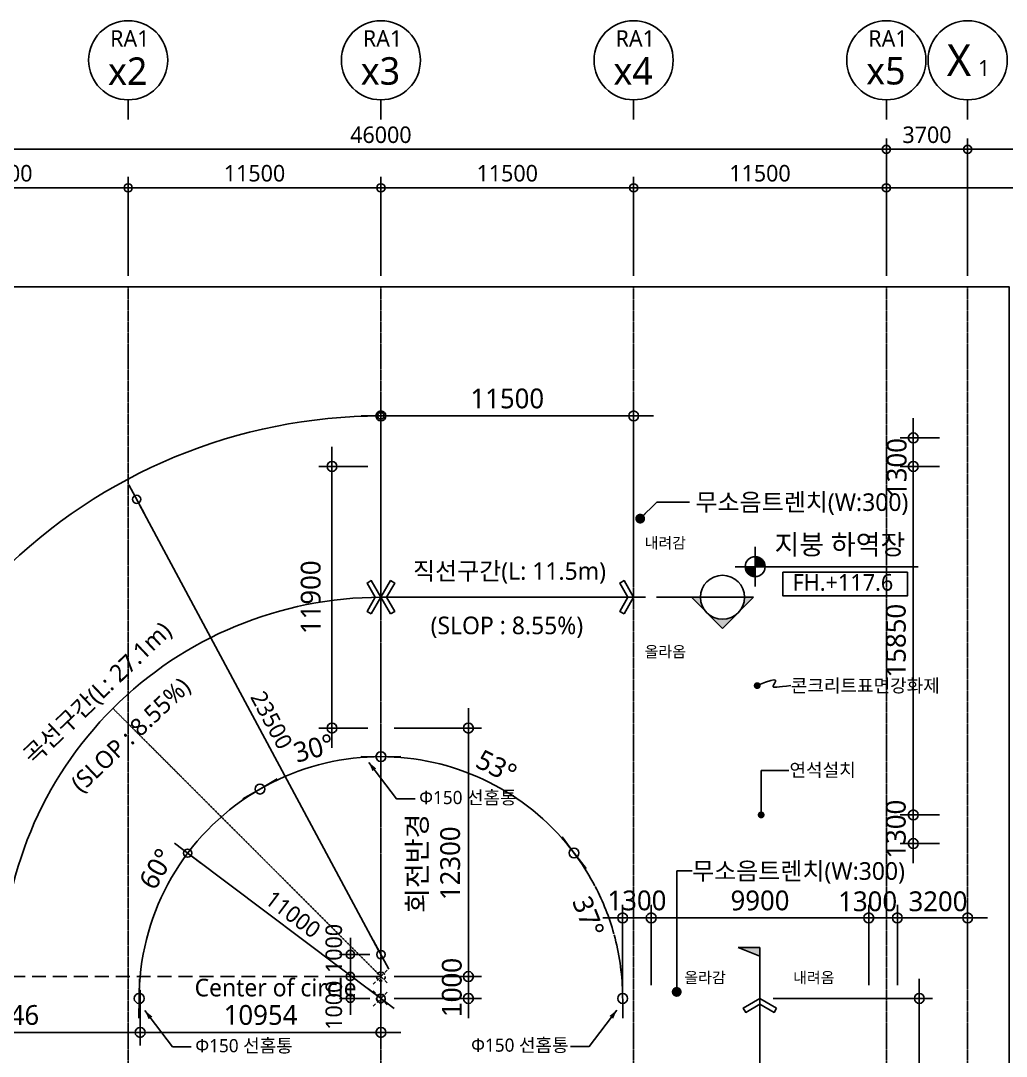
# Model space of a CAD drawing. Header units: millimetres. Extents: x 367092 to 767578, y 396038 to 811791.
# Drawn here: x 482418 to 527267, y 614437 to 661541 of the extents above; entities that cross this region are included whole.
import ezdxf
from ezdxf.enums import TextEntityAlignment as Align

# ---------------------------------------------------------------- set-up
doc = ezdxf.new("R2010")
doc.units = ezdxf.units.MM
doc.header["$LTSCALE"] = 100
doc.header["$MEASUREMENT"] = 0
doc.header["$PDSIZE"] = -10
for name, pattern in [('CENTER', [2, 1.25, -0.25, 0.25, -0.25]), ('DASHED', [0.75, 0.5, -0.25]), ('HID', [2.5, 1.5, -1]), ('HIDDEN', [9.525, 6.35, -3.175])]:
    doc.linetypes.add(name, pattern=pattern)
doc.layers.get('0').update_dxf_attribs({"linetype": 'CONTINUOUS'})
doc.layers.get('Defpoints').update_dxf_attribs({"color": 171, "linetype": 'CONTINUOUS'})
for name, color, linetype in [('CEN(ST)', 1, 'CENTER'), ('DIM', 7, 'CONTINUOUS'), ('LED', 7, 'CONTINUOUS'), ('NDIM', 7, 'CONTINUOUS'), ('SYM', 7, 'CONTINUOUS'), ('SYM(AXIS)', 7, 'CONTINUOUS'), ('SYM(STAIR)', 251, 'CONTINUOUS'), ('SYMBOL', 7, 'CONTINUOUS'), ('TEXT(AXIS)', 2, 'CONTINUOUS'), ('TEXT(MIN)', 7, 'CONTINUOUS'), ('TEXT(실명)', 3, 'CONTINUOUS'), ('TEXT-기입', 6, 'CONTINUOUS')]:
    doc.layers.add(name, color=color, linetype=linetype)
doc.styles.add('CGS', font='cgse', dxfattribs={"bigfont": 'cgs'})
doc.styles.add('궁서체', font='')
doc.styles.add('나눔바른고딕', font='NanumBarunGothic.ttf')
doc.styles.get('궁서체').set_extended_font_data('GungsuhChe')
doc.dimstyles.new('CPDIM1', dxfattribs={"dimtxt": 3, "dimasz": 2.5, "dimexe": 1.25, "dimexo": 5, "dimgap": 1.5, "dimtad": 1, "dimdec": 0, "dimzin": 1, "dimdsep": 46, "dimlunit": 6, "dimtxsty": '궁서체', "dimblk1": 'Z_DOT', "dimblk2": 'Z_DOT', "dimsah": 1, "dimcen": 2.5, "dimadec": 0, "dimazin": 0, "dimtfac": 1, "dimtdec": 0, "dimtix": 1, "dimtmove": 2, "dimatfit": 3, "dimldrblk": 'Z_DOT', "dimfxl": 1, "dimtolj": 1, "dimtzin": 1, "dimarcsym": 0})
doc.dimstyles.new('NDIM 1200', dxfattribs={"dimscale": 500, "dimtxt": 3, "dimasz": 1, "dimexe": 2, "dimexo": 2, "dimgap": 1, "dimtad": 1, "dimdec": 0, "dimdsep": 46, "dimtxsty": 'CGS', "dimblk": 'DOT0', "dimcen": 1, "dimdle": 8, "dimclrd": 2, "dimclre": 2, "dimclrt": 2, "dimadec": 0, "dimazin": 0, "dimtfac": 1, "dimtdec": 0, "dimtix": 1, "dimtmove": 2, "dimatfit": 3, "dimldrblk": 'DOT0', "dimfxl": 1, "dimtolj": 1, "dimtzin": 0, "dimlwd": -1, "dimlwe": -1, "dimarcsym": 0})

# ---------------------------------------------------------------- blocks, each defined once
blk = doc.blocks.new('DOT0')
blk.add_line((-3, 0), (3, 0))
at = {"color": 6}
blk.add_circle((0, 0), 0.75, dxfattribs=at)
blk = doc.blocks.new('*D459')
at = {"layer": 'Defpoints', "color": 0, "ltscale": 0.4, "transparency": 16777216}
for p in [(43327293, 1704615), (43315793, 1700115), (43327293, 1700115)]:
    blk.add_point(p, dxfattribs=at)
at = {"layer": 'NDIM', "ltscale": 0.4, "transparency": 16777216}
for p, q in [((43315793, 1700615), (43315793, 1705115)), ((43327293, 1700615), (43327293, 1705115)), ((43316043, 1704615), (43327043, 1704615))]:
    blk.add_line(p, q, dxfattribs=at)
at = {"layer": 'NDIM', "ltscale": 0.4, "transparency": 16777216, "xscale": 250, "yscale": 250, "zscale": 250, "rotation": 180}
blk.add_blockref('DOT0', (43315793, 1704615), dxfattribs=at)
at = {"layer": 'NDIM', "ltscale": 0.4, "transparency": 16777216, "xscale": 250, "yscale": 250, "zscale": 250}
blk.add_blockref('DOT0', (43327293, 1704615), dxfattribs=at)
at = {"layer": 'NDIM', "ltscale": 0.4, "transparency": 16777216, "insert": (43321543, 1705273), "char_height": 750, "attachment_point": 5, "style": '나눔바른고딕'}
blk.add_mtext('\\A1;11500', dxfattribs=at)
blk = doc.blocks.new('*D460')
at = {"layer": 'Defpoints', "color": 0, "ltscale": 0.4, "transparency": 16777216}
for p in [(43315793, 1704615), (43304293, 1700115), (43315793, 1700115)]:
    blk.add_point(p, dxfattribs=at)
at = {"layer": 'NDIM', "ltscale": 0.4, "transparency": 16777216}
for p, q in [((43304293, 1700615), (43304293, 1705115)), ((43315793, 1700615), (43315793, 1705115)), ((43304543, 1704615), (43315543, 1704615))]:
    blk.add_line(p, q, dxfattribs=at)
at = {"layer": 'NDIM', "ltscale": 0.4, "transparency": 16777216, "xscale": 250, "yscale": 250, "zscale": 250, "rotation": 180}
blk.add_blockref('DOT0', (43304293, 1704615), dxfattribs=at)
at = {"layer": 'NDIM', "ltscale": 0.4, "transparency": 16777216, "xscale": 250, "yscale": 250, "zscale": 250}
blk.add_blockref('DOT0', (43315793, 1704615), dxfattribs=at)
at = {"layer": 'NDIM', "ltscale": 0.4, "transparency": 16777216, "insert": (43310043, 1705273), "char_height": 750, "attachment_point": 5, "style": '나눔바른고딕'}
blk.add_mtext('\\A1;11500', dxfattribs=at)
blk = doc.blocks.new('*D461')
at = {"layer": 'Defpoints', "color": 0, "ltscale": 0.4, "transparency": 16777216}
for p in [(43304293, 1704615), (43292793, 1700115), (43304293, 1700115)]:
    blk.add_point(p, dxfattribs=at)
at = {"layer": 'NDIM', "ltscale": 0.4, "transparency": 16777216}
for p, q in [((43292793, 1700615), (43292793, 1705115)), ((43304293, 1700615), (43304293, 1705115)), ((43293043, 1704615), (43304043, 1704615))]:
    blk.add_line(p, q, dxfattribs=at)
at = {"layer": 'NDIM', "ltscale": 0.4, "transparency": 16777216, "xscale": 250, "yscale": 250, "zscale": 250, "rotation": 180}
blk.add_blockref('DOT0', (43292793, 1704615), dxfattribs=at)
at = {"layer": 'NDIM', "ltscale": 0.4, "transparency": 16777216, "xscale": 250, "yscale": 250, "zscale": 250}
blk.add_blockref('DOT0', (43304293, 1704615), dxfattribs=at)
at = {"layer": 'NDIM', "ltscale": 0.4, "transparency": 16777216, "insert": (43298543, 1705273), "char_height": 750, "attachment_point": 5, "style": '나눔바른고딕'}
blk.add_mtext('\\A1;11500', dxfattribs=at)
blk = doc.blocks.new('*D464')
at = {"layer": 'Defpoints', "color": 0, "ltscale": 0.4, "transparency": 16777216}
for p in [(43327293, 1704615), (43327293, 1700115), (43338793, 1700115)]:
    blk.add_point(p, dxfattribs=at)
at = {"layer": 'NDIM', "ltscale": 0.4, "transparency": 16777216}
for p, q in [((43327293, 1700615), (43327293, 1705115)), ((43338793, 1700615), (43338793, 1705115)), ((43338543, 1704615), (43327543, 1704615))]:
    blk.add_line(p, q, dxfattribs=at)
at = {"layer": 'NDIM', "ltscale": 0.4, "transparency": 16777216, "xscale": 250, "yscale": 250, "zscale": 250, "rotation": 180}
blk.add_blockref('DOT0', (43327293, 1704615), dxfattribs=at)
at = {"layer": 'NDIM', "ltscale": 0.4, "transparency": 16777216, "xscale": 250, "yscale": 250, "zscale": 250}
blk.add_blockref('DOT0', (43338793, 1704615), dxfattribs=at)
at = {"layer": 'NDIM', "ltscale": 0.4, "transparency": 16777216, "insert": (43333043, 1705273), "char_height": 750, "attachment_point": 5, "style": '나눔바른고딕'}
blk.add_mtext('\\A1;11500', dxfattribs=at)
blk = doc.blocks.new('A$C2F20087E')
at = {"layer": 'SYM(AXIS)'}
blk.add_line((600, 0), (600, 300), dxfattribs=at)
blk.add_circle((600, 900), 600, dxfattribs=at)
blk = doc.blocks.new('*D465')
at = {"layer": 'Defpoints', "color": 0, "ltscale": 0.4, "transparency": 16777216}
for p in [(43338793, 1706365), (43338793, 1700115), (43342493, 1700115)]:
    blk.add_point(p, dxfattribs=at)
at = {"layer": 'NDIM', "ltscale": 0.4, "transparency": 16777216}
for p, q in [((43338793, 1700615), (43338793, 1706865)), ((43342493, 1700615), (43342493, 1706865)), ((43342243, 1706365), (43339043, 1706365))]:
    blk.add_line(p, q, dxfattribs=at)
at = {"layer": 'NDIM', "ltscale": 0.4, "transparency": 16777216, "xscale": 250, "yscale": 250, "zscale": 250, "rotation": 180}
blk.add_blockref('DOT0', (43338793, 1706365), dxfattribs=at)
at = {"layer": 'NDIM', "ltscale": 0.4, "transparency": 16777216, "xscale": 250, "yscale": 250, "zscale": 250}
blk.add_blockref('DOT0', (43342493, 1706365), dxfattribs=at)
at = {"layer": 'NDIM', "ltscale": 0.4, "transparency": 16777216, "insert": (43340643, 1707023), "char_height": 750, "attachment_point": 5, "style": '나눔바른고딕'}
blk.add_mtext('\\A1;3700', dxfattribs=at)
blk = doc.blocks.new('*D466')
at = {"layer": 'Defpoints', "color": 0, "ltscale": 0.4, "transparency": 16777216}
for p in [(43292793, 1706365), (43292793, 1700115), (43338793, 1700115)]:
    blk.add_point(p, dxfattribs=at)
at = {"layer": 'NDIM', "ltscale": 0.4, "transparency": 16777216}
for p, q in [((43292793, 1700615), (43292793, 1706865)), ((43338793, 1700615), (43338793, 1706865)), ((43338543, 1706365), (43293043, 1706365))]:
    blk.add_line(p, q, dxfattribs=at)
at = {"layer": 'NDIM', "ltscale": 0.4, "transparency": 16777216, "xscale": 250, "yscale": 250, "zscale": 250, "rotation": 180}
blk.add_blockref('DOT0', (43292793, 1706365), dxfattribs=at)
at = {"layer": 'NDIM', "ltscale": 0.4, "transparency": 16777216, "xscale": 250, "yscale": 250, "zscale": 250}
blk.add_blockref('DOT0', (43338793, 1706365), dxfattribs=at)
at = {"layer": 'NDIM', "ltscale": 0.4, "transparency": 16777216, "insert": (43315793, 1707023), "char_height": 750, "attachment_point": 5, "style": '나눔바른고딕'}
blk.add_mtext('\\A1;46000', dxfattribs=at)
blk = doc.blocks.new('A$C1A302DD2')
at = {"layer": 'SYM'}
h = blk.add_hatch(color=256, dxfattribs=at)
h.paths.add_polyline_path([(707, 1207), (354, 854, -0.414214), (1061, 854)])
h.paths.add_polyline_path([(354, 854), (0, 500), (207, 500, -0.198912)])
h.paths.add_polyline_path([(1061, 854, -0.198912), (1207, 500), (1414, 500)])
for p, q in [((0, 500), (707, 1207)), ((1414, 500), (707, 1207)), ((0, 500), (207, 500)), ((207, 500), (1207, 500)), ((1207, 500), (2207, 500)), ((2457, 500), (2707, 500))]:
    blk.add_line(p, q, dxfattribs=at)
blk.add_circle((707, 500), 500, dxfattribs=at)
blk = doc.blocks.new('A$C1AFB1B41')
at = {"layer": 'SYM'}
blk.add_hatch(color=256, dxfattribs=at).paths.add_polyline_path([(2000, 500), (1800, 0), (2000, 0)])
for p, q in [((2000, 500), (1800, 0)), ((2000, 0), (2000, 500)), ((0, 0), (250, 0)), ((500, 0), (2000, 0))]:
    blk.add_line(p, q, dxfattribs=at)
blk = doc.blocks.new('A$C3FE61B3A')
at = {"layer": 'SYM(STAIR)', "color": 2, "linetype": 'HID'}
for points in [[(0, 707), (707, 0)], [(0, 0), (707, 707)]]:
    blk.add_lwpolyline(points, dxfattribs=at)
blk.add_circle((354, 354), 200, dxfattribs=at)
blk = doc.blocks.new('*D130')
at = {"layer": 'Defpoints', "color": 0, "ltscale": 0.4, "transparency": 16777216}
for p in [(487854, 618066), (498809, 618066), (487854, 615523)]:
    blk.add_point(p, dxfattribs=at)
at = {"layer": 'NDIM', "ltscale": 0.4, "transparency": 16777216}
for p, q in [((487854, 617466), (487854, 614923)), ((498809, 617466), (498809, 614923)), ((498509, 615523), (488154, 615523))]:
    blk.add_line(p, q, dxfattribs=at)
at = {"layer": 'NDIM', "ltscale": 0.4, "transparency": 16777216, "xscale": 300, "yscale": 300, "zscale": 300, "rotation": 180}
blk.add_blockref('DOT0', (487854, 615523), dxfattribs=at)
at = {"layer": 'NDIM', "ltscale": 0.4, "transparency": 16777216, "xscale": 300, "yscale": 300, "zscale": 300}
blk.add_blockref('DOT0', (498809, 615523), dxfattribs=at)
at = {"layer": 'NDIM', "ltscale": 0.4, "transparency": 16777216, "insert": (493331, 616312), "char_height": 900, "attachment_point": 5, "style": '나눔바른고딕'}
blk.add_mtext('\\A1;10954', dxfattribs=at)
blk = doc.blocks.new('*D131')
at = {"layer": 'Defpoints', "color": 0, "ltscale": 0.4, "transparency": 16777216}
for p in [(475309, 618066), (487854, 618066), (475309, 615523)]:
    blk.add_point(p, dxfattribs=at)
at = {"layer": 'NDIM', "ltscale": 0.4, "transparency": 16777216}
for p, q in [((475309, 617466), (475309, 614923)), ((487854, 617466), (487854, 614923)), ((487554, 615523), (475609, 615523))]:
    blk.add_line(p, q, dxfattribs=at)
at = {"layer": 'NDIM', "ltscale": 0.4, "transparency": 16777216, "xscale": 300, "yscale": 300, "zscale": 300, "rotation": 180}
blk.add_blockref('DOT0', (475309, 615523), dxfattribs=at)
at = {"layer": 'NDIM', "ltscale": 0.4, "transparency": 16777216, "xscale": 300, "yscale": 300, "zscale": 300}
blk.add_blockref('DOT0', (487854, 615523), dxfattribs=at)
at = {"layer": 'NDIM', "ltscale": 0.4, "transparency": 16777216, "insert": (481581, 616310), "char_height": 900, "attachment_point": 5, "style": '나눔바른고딕'}
blk.add_mtext('\\A1;12546', dxfattribs=at)
blk = doc.blocks.new('*D132')
at = {"layer": 'Defpoints', "color": 0, "ltscale": 0.4, "transparency": 16777216}
for p in [(498809, 629366), (502791, 629366), (498809, 617066)]:
    blk.add_point(p, dxfattribs=at)
at = {"layer": 'NDIM', "ltscale": 0.4, "transparency": 16777216}
for p, q in [((499409, 629366), (503391, 629366)), ((502791, 617366), (502791, 629066)), ((499409, 617066), (503391, 617066))]:
    blk.add_line(p, q, dxfattribs=at)
at = {"layer": 'NDIM', "ltscale": 0.4, "transparency": 16777216, "xscale": 300, "yscale": 300, "zscale": 300}
for p, rotation in [((502791, 629366), 90), ((502791, 617066), 270)]:
    blk.add_blockref('DOT0', p, dxfattribs=dict(at, rotation=rotation))
at = {"layer": 'NDIM', "ltscale": 0.4, "transparency": 16777216, "insert": (501214, 623216), "char_height": 900, "attachment_point": 5, "rotation": 90, "style": '나눔바른고딕'}
blk.add_mtext('\\A1;회전반경\\P12300', dxfattribs=at)
blk = doc.blocks.new('*D133')
at = {"layer": 'Defpoints', "color": 0, "ltscale": 0.4, "transparency": 16777216}
for p in [(496581, 641266), (498809, 641266), (498809, 629366)]:
    blk.add_point(p, dxfattribs=at)
at = {"layer": 'NDIM', "ltscale": 0.4, "transparency": 16777216}
for p, q in [((498209, 641266), (495981, 641266)), ((496581, 629666), (496581, 640966)), ((498209, 629366), (495981, 629366))]:
    blk.add_line(p, q, dxfattribs=at)
at = {"layer": 'NDIM', "ltscale": 0.4, "transparency": 16777216, "xscale": 300, "yscale": 300, "zscale": 300}
for p, rotation in [((496581, 641266), 90), ((496581, 629366), 270)]:
    blk.add_blockref('DOT0', p, dxfattribs=dict(at, rotation=rotation))
at = {"layer": 'NDIM', "ltscale": 0.4, "transparency": 16777216, "insert": (495618, 635316), "char_height": 900, "attachment_point": 5, "rotation": 90, "style": '나눔바른고딕'}
blk.add_mtext('\\A1;11900', dxfattribs=at)
blk = doc.blocks.new('*D135')
at = {"layer": 'Defpoints', "color": 0, "ltscale": 0.4, "transparency": 16777216}
for p in [(516059, 617066), (523309, 617066), (516059, 599066)]:
    blk.add_point(p, dxfattribs=at)
at = {"layer": 'NDIM', "ltscale": 0.4, "transparency": 16777216}
for p, q in [((516659, 617066), (523909, 617066)), ((523309, 599366), (523309, 616766)), ((516659, 599066), (523909, 599066))]:
    blk.add_line(p, q, dxfattribs=at)
at = {"layer": 'NDIM', "ltscale": 0.4, "transparency": 16777216, "xscale": 300, "yscale": 300, "zscale": 300}
for p, rotation in [((523309, 617066), 90), ((523309, 599066), 270)]:
    blk.add_blockref('DOT0', p, dxfattribs=dict(at, rotation=rotation))
at = {"layer": 'NDIM', "ltscale": 0.4, "transparency": 16777216, "insert": (522520, 608066), "char_height": 900, "attachment_point": 5, "rotation": 90, "style": '나눔바른고딕'}
blk.add_mtext('\\A1;18000', dxfattribs=at)
blk = doc.blocks.new('*D136')
at = {"layer": 'Defpoints', "color": 0, "ltscale": 0.4, "transparency": 16777216}
for p in [(521009, 620732), (511109, 617066), (521009, 617066)]:
    blk.add_point(p, dxfattribs=at)
at = {"layer": 'NDIM', "ltscale": 0.4, "transparency": 16777216}
for p, q in [((511109, 617666), (511109, 621332)), ((521009, 617666), (521009, 621332)), ((511409, 620732), (520709, 620732))]:
    blk.add_line(p, q, dxfattribs=at)
at = {"layer": 'NDIM', "ltscale": 0.4, "transparency": 16777216, "xscale": 300, "yscale": 300, "zscale": 300, "rotation": 180}
blk.add_blockref('DOT0', (511109, 620732), dxfattribs=at)
at = {"layer": 'NDIM', "ltscale": 0.4, "transparency": 16777216, "xscale": 300, "yscale": 300, "zscale": 300}
blk.add_blockref('DOT0', (521009, 620732), dxfattribs=at)
at = {"layer": 'NDIM', "ltscale": 0.4, "transparency": 16777216, "insert": (516059, 621521), "char_height": 900, "attachment_point": 5, "style": '나눔바른고딕'}
blk.add_mtext('\\A1;9900', dxfattribs=at)
blk = doc.blocks.new('*D137')
at = {"layer": 'Defpoints', "color": 0, "ltscale": 0.4, "transparency": 16777216}
for p in [(509809, 620732), (509809, 617066), (511109, 617066)]:
    blk.add_point(p, dxfattribs=at)
at = {"layer": 'NDIM', "ltscale": 0.4, "transparency": 16777216}
for p, q in [((509809, 617666), (509809, 621332)), ((511109, 617666), (511109, 621332)), ((509509, 620732), (509209, 620732)), ((511109, 620732), (509809, 620732)), ((511409, 620732), (511709, 620732))]:
    blk.add_line(p, q, dxfattribs=at)
at = {"layer": 'NDIM', "ltscale": 0.4, "transparency": 16777216, "xscale": 300, "yscale": 300, "zscale": 300}
blk.add_blockref('DOT0', (509809, 620732), dxfattribs=at)
at = {"layer": 'NDIM', "ltscale": 0.4, "transparency": 16777216, "xscale": 300, "yscale": 300, "zscale": 300, "rotation": 180}
blk.add_blockref('DOT0', (511109, 620732), dxfattribs=at)
at = {"layer": 'NDIM', "ltscale": 0.4, "transparency": 16777216, "insert": (510459, 621521), "char_height": 900, "attachment_point": 5, "style": '나눔바른고딕'}
blk.add_mtext('\\A1;1300', dxfattribs=at)
blk = doc.blocks.new('Z_DOT')
at = {"layer": 'DIM', "color": 0}
for p, q in [((-1, 0), (1, 0)), ((0, -1), (0, 1))]:
    blk.add_line(p, q, dxfattribs=at)
for radius in [0.5, 0.25]:
    blk.add_circle((0, 0), radius, dxfattribs=at)
blk = doc.blocks.new('level')
at = {"layer": 'SYMBOL'}
for p, q in [((0, 4320), (0, -4320)), ((-4320, 0), (4320, 0))]:
    blk.add_line(p, q, dxfattribs=at)
blk.add_circle((0, 0), 2160, dxfattribs=at)
for points in [[(-2160, 0), (0, 2160), (-2127, 381), (-376, 2126)], [(-2127, 381), (-376, 2126), (-2030, 748), (-738, 2029)], [(-2030, 748), (-738, 2029), (-1859, 1104), (-1089, 1863)], [(-1859, 1104), (-1089, 1863), (-1659, 1388), (-1386, 1658)], [(0, -2160), (2160, 0), (381, -2127), (2126, -376)], [(381, -2127), (2126, -376), (748, -2030), (2029, -738)], [(748, -2030), (2029, -738), (1104, -1859), (1863, -1089)], [(1104, -1859), (1863, -1089), (1388, -1659), (1658, -1386)]]:
    blk.add_solid(points, dxfattribs=at)
at = {"layer": 'SYMBOL', "linetype": 'Continuous'}
for points in [[(0, 2160), (-2160, 0), (0, 0)], [(2160, 0), (0, 0), (0, -2160)]]:
    blk.add_solid(points, dxfattribs=at)
blk = doc.blocks.new('*D99')
at = {"layer": 'Defpoints', "color": 0, "ltscale": 0.4, "transparency": 16777216}
for p in [(522309, 620732), (521009, 617066), (522309, 617066)]:
    blk.add_point(p, dxfattribs=at)
at = {"layer": 'NDIM', "ltscale": 0.4, "transparency": 16777216}
for p, q in [((521009, 617666), (521009, 621332)), ((522309, 617666), (522309, 621332)), ((521309, 620732), (522009, 620732))]:
    blk.add_line(p, q, dxfattribs=at)
at = {"layer": 'NDIM', "ltscale": 0.4, "transparency": 16777216, "xscale": 300, "yscale": 300, "zscale": 300, "rotation": 180}
blk.add_blockref('DOT0', (521009, 620732), dxfattribs=at)
at = {"layer": 'NDIM', "ltscale": 0.4, "transparency": 16777216, "xscale": 300, "yscale": 300, "zscale": 300}
blk.add_blockref('DOT0', (522309, 620732), dxfattribs=at)
at = {"layer": 'NDIM', "ltscale": 0.4, "transparency": 16777216, "insert": (520959, 621482), "char_height": 900, "attachment_point": 5, "style": '나눔바른고딕'}
blk.add_mtext('\\A1;1300', dxfattribs=at)
blk = doc.blocks.new('*D100')
at = {"layer": 'Defpoints', "color": 0, "ltscale": 0.4, "transparency": 16777216}
for p in [(525509, 620732), (522309, 617066), (525509, 617066)]:
    blk.add_point(p, dxfattribs=at)
at = {"layer": 'NDIM', "ltscale": 0.4, "transparency": 16777216}
for p, q in [((522309, 617666), (522309, 621332)), ((525509, 617666), (525509, 621332)), ((522009, 620732), (521709, 620732)), ((522309, 620732), (525509, 620732)), ((525809, 620732), (526109, 620732))]:
    blk.add_line(p, q, dxfattribs=at)
at = {"layer": 'NDIM', "ltscale": 0.4, "transparency": 16777216, "xscale": 300, "yscale": 300, "zscale": 300}
blk.add_blockref('DOT0', (522309, 620732), dxfattribs=at)
at = {"layer": 'NDIM', "ltscale": 0.4, "transparency": 16777216, "xscale": 300, "yscale": 300, "zscale": 300, "rotation": 180}
blk.add_blockref('DOT0', (525509, 620732), dxfattribs=at)
at = {"layer": 'NDIM', "ltscale": 0.4, "transparency": 16777216, "insert": (524159, 621482), "char_height": 900, "attachment_point": 5, "style": '나눔바른고딕'}
blk.add_mtext('\\A1;3200', dxfattribs=at)
blk = doc.blocks.new('*D61')
at = {"layer": 'Defpoints', "color": 0, "ltscale": 0.4, "transparency": 16777216}
for p in [(496898, 627899), (498809, 628066), (493309, 626592), (498809, 617066), (498809, 617066)]:
    blk.add_point(p, dxfattribs=at)
at = {"layer": 'NDIM', "ltscale": 0.4, "transparency": 16777216}
blk.add_line((498809, 628666), (498809, 628666), dxfattribs=at)
blk.add_arc((498809, 617066), 11000, 91.5625, 118.4373, dxfattribs=at)
at = {"layer": 'NDIM', "ltscale": 0.4, "transparency": 16777216, "xscale": 300, "yscale": 300, "zscale": 300}
for p, rotation in [((498809, 628066), 0.7812183108543583), ((493309, 626592), 209.2186700009252)]:
    blk.add_blockref('DOT0', p, dxfattribs=dict(at, rotation=rotation))
at = {"layer": 'NDIM', "ltscale": 0.4, "transparency": 16777216, "insert": (495757, 628453), "char_height": 900, "attachment_point": 5, "rotation": 14.9999, "style": '나눔바른고딕'}
blk.add_mtext('\\A1;30°', dxfattribs=at)
blk = doc.blocks.new('*D62')
at = {"layer": 'Defpoints', "color": 0, "ltscale": 0.4, "transparency": 16777216}
for p in [(485774, 639642), (490382, 624136), (460309, 617066), (498809, 617066), (527259, 617066)]:
    blk.add_point(p, dxfattribs=at)
at = {"layer": 'NDIM', "ltscale": 0.4, "transparency": 16777216}
blk.add_arc((498809, 617066), 11000, 121.5627, 178.4373, dxfattribs=at)
at = {"layer": 'NDIM', "ltscale": 0.4, "transparency": 16777216, "xscale": 300, "yscale": 300, "zscale": 300}
for p, rotation in [((493309, 626592), 30.7813303391599), ((487809, 617066), 269.2186696593077)]:
    blk.add_blockref('DOT0', p, dxfattribs=dict(at, rotation=rotation))
at = {"layer": 'NDIM', "ltscale": 0.4, "transparency": 16777216, "insert": (488599, 622960), "char_height": 900, "attachment_point": 5, "rotation": 60, "style": '나눔바른고딕'}
blk.add_mtext('\\A1;60°', dxfattribs=at)
blk = doc.blocks.new('*D63')
at = {"layer": 'Defpoints', "color": 0, "ltscale": 0.4, "transparency": 16777216}
for p in [(514070, 628566), (509555, 619415), (460309, 617066), (498809, 617066), (527259, 617066)]:
    blk.add_point(p, dxfattribs=at)
at = {"layer": 'NDIM', "ltscale": 0.4, "transparency": 16777216}
for start, end in [(27.789, 35.4373), (15.5406, 27.5508), (1.5627, 15.3024)]:
    blk.add_arc((498809, 617066), 11000, start, end, dxfattribs=at)
at = {"layer": 'NDIM', "ltscale": 0.4, "transparency": 16777216, "xscale": 300, "yscale": 300, "zscale": 300}
for p, rotation in [((507594, 623686), 126.2186696981395), ((509809, 617066), 270.7813303003267)]:
    blk.add_blockref('DOT0', p, dxfattribs=dict(at, rotation=rotation))
at = {"layer": 'NDIM', "ltscale": 0.4, "transparency": 16777216, "insert": (508251, 620794), "char_height": 900, "attachment_point": 5, "rotation": 291.5457, "style": '나눔바른고딕'}
blk.add_mtext('\\A1;37°', dxfattribs=at)
blk = doc.blocks.new('*D64')
at = {"layer": 'Defpoints', "color": 0, "ltscale": 0.4, "transparency": 16777216}
for p in [(498809, 649441), (514070, 628566), (505170, 626040), (498809, 617066), (498809, 571497)]:
    blk.add_point(p, dxfattribs=at)
at = {"layer": 'NDIM', "ltscale": 0.4, "transparency": 16777216}
blk.add_arc((498809, 617066), 11000, 38.5627, 88.4373, dxfattribs=at)
at = {"layer": 'NDIM', "ltscale": 0.4, "transparency": 16777216, "xscale": 300, "yscale": 300, "zscale": 300}
for p, rotation in [((498809, 628066), 179.2186696996271), ((507594, 623686), 307.7813302988389)]:
    blk.add_blockref('DOT0', p, dxfattribs=dict(at, rotation=rotation))
at = {"layer": 'NDIM', "ltscale": 0.4, "transparency": 16777216, "insert": (504068, 627615), "char_height": 900, "attachment_point": 5, "rotation": 333.5, "style": '나눔바른고딕'}
blk.add_mtext('\\A1;53°', dxfattribs=at)
blk = doc.blocks.new('*D67')
at = {"layer": 'Defpoints', "color": 0, "ltscale": 0.4, "transparency": 16777216}
for p in [(498809, 618066), (502791, 618066), (498809, 617066)]:
    blk.add_point(p, dxfattribs=at)
at = {"layer": 'NDIM', "ltscale": 0.4, "transparency": 16777216}
for p, q in [((502791, 618366), (502791, 618666)), ((499409, 618066), (503391, 618066)), ((502791, 617066), (502791, 618066)), ((499409, 617066), (503391, 617066)), ((502791, 616766), (502791, 616466))]:
    blk.add_line(p, q, dxfattribs=at)
at = {"layer": 'NDIM', "ltscale": 0.4, "transparency": 16777216, "xscale": 300, "yscale": 300, "zscale": 300}
for p, rotation in [((502791, 618066), 270), ((502791, 617066), 90)]:
    blk.add_blockref('DOT0', p, dxfattribs=dict(at, rotation=rotation))
at = {"layer": 'NDIM', "ltscale": 0.4, "transparency": 16777216, "insert": (502041, 617566), "char_height": 900, "attachment_point": 5, "rotation": 90, "style": 'CGS'}
blk.add_mtext('\\A1;1000', dxfattribs=at)
blk = doc.blocks.new('*D73')
at = {"layer": 'Defpoints', "color": 0, "ltscale": 0.4, "transparency": 16777216}
for p in [(510309, 643566), (498809, 635315), (510309, 635316)]:
    blk.add_point(p, dxfattribs=at)
at = {"layer": 'NDIM', "ltscale": 0.4, "transparency": 16777216}
for p, q in [((498809, 635915), (498809, 644166)), ((510309, 635916), (510309, 644166)), ((499109, 643566), (510009, 643566))]:
    blk.add_line(p, q, dxfattribs=at)
at = {"layer": 'NDIM', "ltscale": 0.4, "transparency": 16777216, "xscale": 300, "yscale": 300, "zscale": 300, "rotation": 180}
blk.add_blockref('DOT0', (498809, 643566), dxfattribs=at)
at = {"layer": 'NDIM', "ltscale": 0.4, "transparency": 16777216, "xscale": 300, "yscale": 300, "zscale": 300}
blk.add_blockref('DOT0', (510309, 643566), dxfattribs=at)
at = {"layer": 'NDIM', "ltscale": 0.4, "transparency": 16777216, "insert": (504559, 644354), "char_height": 900, "attachment_point": 5, "style": '나눔바른고딕'}
blk.add_mtext('\\A1;11500', dxfattribs=at)
blk = doc.blocks.new('*D424')
at = {"layer": 'Defpoints', "color": 0, "ltscale": 0.4, "transparency": 16777216}
for p in [(523034, 641266), (524834, 641266), (524834, 625416)]:
    blk.add_point(p, dxfattribs=at)
at = {"layer": 'NDIM', "ltscale": 0.4, "transparency": 16777216}
for p, q in [((524234, 641266), (522434, 641266)), ((523034, 625716), (523034, 640966)), ((524234, 625416), (522434, 625416))]:
    blk.add_line(p, q, dxfattribs=at)
at = {"layer": 'NDIM', "ltscale": 0.4, "transparency": 16777216, "xscale": 300, "yscale": 300, "zscale": 300}
for p, rotation in [((523034, 641266), 90), ((523034, 625416), 270)]:
    blk.add_blockref('DOT0', p, dxfattribs=dict(at, rotation=rotation))
at = {"layer": 'NDIM', "ltscale": 0.4, "transparency": 16777216, "insert": (522245, 633341), "char_height": 900, "attachment_point": 5, "rotation": 90, "style": '나눔바른고딕'}
blk.add_mtext('\\A1;15850', dxfattribs=at)
blk = doc.blocks.new('*D425')
at = {"layer": 'Defpoints', "color": 0, "ltscale": 0.4, "transparency": 16777216}
for p in [(524834, 625416), (523034, 624116), (524834, 624116)]:
    blk.add_point(p, dxfattribs=at)
at = {"layer": 'NDIM', "ltscale": 0.4, "transparency": 16777216}
for p, q in [((523034, 625716), (523034, 626016)), ((524234, 625416), (522434, 625416)), ((523034, 625416), (523034, 624116)), ((524234, 624116), (522434, 624116)), ((523034, 623816), (523034, 623516))]:
    blk.add_line(p, q, dxfattribs=at)
at = {"layer": 'NDIM', "ltscale": 0.4, "transparency": 16777216, "xscale": 300, "yscale": 300, "zscale": 300}
for p, rotation in [((523034, 625416), 270), ((523034, 624116), 90)]:
    blk.add_blockref('DOT0', p, dxfattribs=dict(at, rotation=rotation))
at = {"layer": 'NDIM', "ltscale": 0.4, "transparency": 16777216, "insert": (522244, 624766), "char_height": 900, "attachment_point": 5, "rotation": 90, "style": '나눔바른고딕'}
blk.add_mtext('\\A1;1300', dxfattribs=at)
blk = doc.blocks.new('*D426')
at = {"layer": 'Defpoints', "color": 0, "ltscale": 0.4, "transparency": 16777216}
for p in [(523034, 642566), (524834, 642566), (524834, 641266)]:
    blk.add_point(p, dxfattribs=at)
at = {"layer": 'NDIM', "ltscale": 0.4, "transparency": 16777216}
for p, q in [((524234, 642566), (522434, 642566)), ((523034, 641566), (523034, 642266)), ((524234, 641266), (522434, 641266))]:
    blk.add_line(p, q, dxfattribs=at)
at = {"layer": 'NDIM', "ltscale": 0.4, "transparency": 16777216, "xscale": 300, "yscale": 300, "zscale": 300}
for p, rotation in [((523034, 642566), 90), ((523034, 641266), 270)]:
    blk.add_blockref('DOT0', p, dxfattribs=dict(at, rotation=rotation))
at = {"layer": 'NDIM', "ltscale": 0.4, "transparency": 16777216, "insert": (522284, 641216), "char_height": 900, "attachment_point": 5, "rotation": 90, "style": '나눔바른고딕'}
blk.add_mtext('\\A1;1300', dxfattribs=at)
blk = doc.blocks.new('*D444')
at = {"layer": 'Defpoints', "color": 0, "ltscale": 0.4, "transparency": 16777216}
for p in [(487694, 639771), (487694, 639771), (498809, 619065)]:
    blk.add_point(p, dxfattribs=at)
at = {"layer": 'NDIM', "ltscale": 0.4, "transparency": 16777216}
blk.add_line((498691, 619285), (487812, 639550), dxfattribs=at)
at = {"layer": 'NDIM', "ltscale": 0.4, "transparency": 16777216, "xscale": 250, "yscale": 250, "zscale": 250}
for p, rotation in [((487694, 639771), 118.2273530341077), ((498809, 619065), 298.2273530341076)]:
    blk.add_blockref('DOT0', p, dxfattribs=dict(at, rotation=rotation))
at = {"layer": 'NDIM', "ltscale": 0.4, "transparency": 16777216, "insert": (493831, 629729), "char_height": 750, "attachment_point": 5, "rotation": 298.2274, "style": '나눔바른고딕'}
blk.add_mtext('\\A1;23500', dxfattribs=at)
blk = doc.blocks.new('*D445')
at = {"layer": 'Defpoints', "color": 0, "ltscale": 0.4, "transparency": 16777216}
for p in [(490017, 623677), (490017, 623677), (498808, 617065)]:
    blk.add_point(p, dxfattribs=at)
at = {"layer": 'NDIM', "ltscale": 0.4, "transparency": 16777216}
blk.add_line((498609, 617215), (490217, 623527), dxfattribs=at)
at = {"layer": 'NDIM', "ltscale": 0.4, "transparency": 16777216, "xscale": 250, "yscale": 250, "zscale": 250}
for p, rotation in [((490017, 623677), 143.052782962572), ((498808, 617065), 323.052782962572)]:
    blk.add_blockref('DOT0', p, dxfattribs=dict(at, rotation=rotation))
at = {"layer": 'NDIM', "ltscale": 0.4, "transparency": 16777216, "insert": (494808, 620896), "char_height": 750, "attachment_point": 5, "rotation": 323.0528, "style": '나눔바른고딕'}
blk.add_mtext('\\A1;11000', dxfattribs=at)
blk = doc.blocks.new('*D446')
at = {"layer": 'Defpoints', "color": 0, "ltscale": 0.4, "transparency": 16777216}
for p in [(497419, 618070), (498804, 618070), (498804, 617070)]:
    blk.add_point(p, dxfattribs=at)
at = {"layer": 'NDIM', "ltscale": 0.4, "transparency": 16777216}
for p, q in [((497419, 618320), (497419, 618570)), ((498304, 618070), (496919, 618070)), ((497419, 617070), (497419, 618070)), ((498304, 617070), (496919, 617070)), ((497419, 616820), (497419, 616570))]:
    blk.add_line(p, q, dxfattribs=at)
at = {"layer": 'NDIM', "ltscale": 0.4, "transparency": 16777216, "xscale": 250, "yscale": 250, "zscale": 250}
for p, rotation in [((497419, 618070), 270), ((497419, 617070), 90)]:
    blk.add_blockref('DOT0', p, dxfattribs=dict(at, rotation=rotation))
at = {"layer": 'NDIM', "ltscale": 0.4, "transparency": 16777216, "insert": (496669, 616760), "char_height": 750, "attachment_point": 5, "rotation": 90, "style": '나눔바른고딕'}
blk.add_mtext('\\A1;1000', dxfattribs=at)
blk = doc.blocks.new('*D443')
at = {"layer": 'Defpoints', "color": 0, "ltscale": 0.4, "transparency": 16777216}
for p in [(497419, 619070), (498804, 619070), (498804, 618070)]:
    blk.add_point(p, dxfattribs=at)
at = {"layer": 'NDIM', "ltscale": 0.4, "transparency": 16777216}
for p, q in [((497419, 619320), (497419, 619570)), ((498304, 619070), (496919, 619070)), ((497419, 618070), (497419, 619070)), ((498304, 618070), (496919, 618070)), ((497419, 617820), (497419, 617570))]:
    blk.add_line(p, q, dxfattribs=at)
at = {"layer": 'NDIM', "ltscale": 0.4, "transparency": 16777216, "xscale": 250, "yscale": 250, "zscale": 250}
for p, rotation in [((497419, 619070), 270), ((497419, 618070), 90)]:
    blk.add_blockref('DOT0', p, dxfattribs=dict(at, rotation=rotation))
at = {"layer": 'NDIM', "ltscale": 0.4, "transparency": 16777216, "insert": (496669, 619342), "char_height": 750, "attachment_point": 5, "rotation": 90, "style": '나눔바른고딕'}
blk.add_mtext('\\A1;1000', dxfattribs=at)
blk = doc.blocks.new('NJKFNKDFGKFDHGFH')
at = {"layer": 'CEN(ST)', "ltscale": 0.5}
for points in [[(43304293.4, 1700115.3), (43304293.4, 1622171.2)], [(43315793.4, 1700115.3), (43315793.4, 1622171.2)], [(43327293.4, 1700115.3), (43327293.4, 1622171.2)], [(43338793.4, 1700115.3), (43338793.4, 1622171.2)], [(43342493.4, 1700115.3), (43342493.4, 1622171.2)]]:
    blk.add_lwpolyline(points, dxfattribs=at)
at = {"layer": 'Defpoints', "ltscale": 10000}
for points in [[(43280781.7, 1706365.3), (43350629.3, 1706365.3), (43350629.3, 1615921.2), (43280781.7, 1615921.2)], [(43282531.7, 1704615.3), (43348879.3, 1704615.3), (43348879.3, 1617671.2), (43282531.7, 1617671.2)], [(43287031.7, 1700115.3), (43344379.3, 1700115.3), (43344379.3, 1622171.2), (43287031.7, 1622171.2)]]:
    blk.add_lwpolyline(points, close=True, dxfattribs=at)
at = {"xscale": 3, "yscale": 3, "zscale": 3}
for p in [(43302493.3, 1707715.3), (43313993.3, 1707715.3), (43325493.3, 1707715.3), (43336993.3, 1707715.3), (43340693.3, 1707715.3)]:
    blk.add_blockref('A$C2F20087E', p, dxfattribs=at)
at = {"layer": 'TEXT(AXIS)', "style": '나눔바른고딕'}
for p in [(43304367.5, 1711408.5), (43315867.5, 1711408.5), (43327367.5, 1711408.5), (43338867.5, 1711408.5)]:
    blk.add_text('RA1', height=750, dxfattribs=at).set_placement(p, align=Align.MIDDLE_CENTER)
for s, height, p in [('X', 1440, (43342098.4, 1710427.3)), ('x2', 1250, (43304272.5, 1709931)), ('x3', 1250, (43315772.5, 1709931)), ('x4', 1250, (43327272.5, 1709931)), ('x5', 1250, (43338772.5, 1709931)), ('1', 720, (43343236.1, 1710067.3))]:
    blk.add_text(s, height=height, dxfattribs=at).set_placement(p, align=Align.MIDDLE)
at = {"layer": 'NDIM', "ltscale": 0.4}
for base, p1, p2, picture, middle in [((43292793.4, 1706365.3), (43338793.4, 1700115.3), (43292793.4, 1700115.3), '*D466', (43315793.4, 1707023.1)), ((43338793.4, 1706365.3), (43342493.4, 1700115.3), (43338793.4, 1700115.3), '*D465', (43340643.4, 1707023.1)), ((43327293.4, 1704615.3), (43338793.4, 1700115.3), (43327293.4, 1700115.3), '*D464', (43333043.4, 1705272.6))]:
    dim = blk.add_linear_dim(base=base, p1=p1, p2=p2, angle=180, dimstyle='NDIM 1200', override={"dimscale": 250, "dimtxsty": '나눔바른고딕', "dimclrd": 256, "dimclre": 256, "dimclrt": 256}, dxfattribs=at)
    dim.commit()
    dim.dimension.update_dxf_attribs({"geometry": picture, "text_midpoint": middle})
for base, p1, p2, picture, middle in [((43304293.4, 1704615.3), (43292793.4, 1700115.3), (43304293.4, 1700115.3), '*D461', (43298543.4, 1705272.6)), ((43315793.4, 1704615.3), (43304293.4, 1700115.3), (43315793.4, 1700115.3), '*D460', (43310043.4, 1705272.6)), ((43327293.4, 1704615.3), (43315793.4, 1700115.3), (43327293.4, 1700115.3), '*D459', (43321543.4, 1705272.6))]:
    dim = blk.add_linear_dim(base=base, p1=p1, p2=p2, dimstyle='NDIM 1200', override={"dimscale": 250, "dimtxsty": '나눔바른고딕', "dimclrd": 256, "dimclre": 256, "dimclrt": 256}, dxfattribs=at)
    dim.commit()
    dim.dimension.update_dxf_attribs({"geometry": picture, "text_midpoint": middle})

msp = doc.modelspace()

# ---------------------------------------------------------------- linework, layer by layer
at = {"ltscale": 10000}
msp.add_lwpolyline([(498808.6, 635315.7), (498808.6, 642565.7)], dxfattribs=at)
msp.add_lwpolyline([(517100.9, 636455.7), (522769, 636455.7), (522769, 635376.3), (517100.9, 635376.3)], close=True, dxfattribs=at)
at = {"layer": 'Defpoints', "ltscale": 10000}
for points in [[(470047, 649441.4), (527394.6, 649441.4), (527394.6, 571497.3), (470047, 571497.3)], [(470047, 571497.3), (527394.6, 571497.3), (527394.6, 649441.4), (470047, 649441.4)]]:
    msp.add_lwpolyline(points, close=True, dxfattribs=at)
at = {"layer": 'Defpoints', "linetype": 'DASHED', "ltscale": 0.5}
msp.add_lwpolyline([(486611, 630263.3), (498808.6, 618065.7)], dxfattribs=at)
at = {"layer": 'LED', "const_width": 156.2}
for points in [[(515932, 631374.8, -1), (515932, 631218.5, -1)], [(516112.5, 625493.8, -1), (516112.5, 625337.5, -1)]]:
    msp.add_lwpolyline(points, format="xyb", close=True, dxfattribs=at)
at = {"layer": 'LED'}
for points in [[(515932, 631296.6), (516303.9, 631451.7), (516550.4, 631535.4), (516694, 631561.1), (516757.3, 631542.3), (516762.7, 631492.4), (516732.8, 631425.1), (516690.1, 631353.6), (516657.1, 631291.5), (516652.6, 631249.4), (516679.6, 631226.7), (516737.4, 631219.6), (516825.3, 631224.8), (516942.5, 631238.7), (517088.4, 631257.6), (517262.2, 631278.1), (517463.2, 631296.6)], [(498258.6, 627802.2), (499513.2, 626149.5), (500361.4, 626149.5)], [(516112.5, 625415.6), (516112.5, 627433.7), (517374, 627433.7)], [(488071.1, 616515.7), (489325.7, 614863), (490173.9, 614863)], [(509546.1, 616540.6), (508291.4, 614887.9), (507443.2, 614887.9)]]:
    msp.add_lwpolyline(points, dxfattribs=at)
for points in [[(498258.6, 627802.2), (498593.5, 627533.3), (498427.5, 627407.4)], [(488071.1, 616515.7), (488406, 616246.8), (488240, 616120.8)], [(509546.1, 616540.6), (509211.1, 616271.8), (509377.1, 616145.8)]]:
    msp.add_solid(points, dxfattribs=at)
at = {"layer": 'NDIM', "ltscale": 0.4}
msp.add_lwpolyline([(498808.6, 643565.7, 0.4142136), (474308.6, 619065.7), (474308.6, 618065.7)], format="xyb", dxfattribs=at)
at = {"layer": 'SYM', "linetype": 'HIDDEN'}
for points in [[(498808.6, 644565.7), (498808.6, 618065.7)], [(498808.6, 618065.7), (473308.6, 618065.7)]]:
    msp.add_lwpolyline(points, dxfattribs=at)
at = {"layer": 'SYM', "color": 2}
for points in [[(498371.1, 634557.9), (498808.6, 635315.7), (498371.1, 636073.5), (498176.2, 635961), (498548.8, 635315.7), (498176.2, 634670.4)], [(499245.8, 634557.9), (498808.3, 635315.7), (499245.8, 636073.5), (499440.7, 635961), (499068.1, 635315.7), (499440.7, 634670.4)], [(509871.1, 634557.9), (510308.6, 635315.7), (509871.1, 636073.5), (509676.2, 635961), (510048.8, 635315.7), (509676.2, 634670.4)], [(516816.3, 616628.2), (516058.6, 617065.7), (515300.8, 616628.2), (515413.3, 616433.3), (516058.6, 616805.9), (516703.8, 616433.3)]]:
    msp.add_lwpolyline(points, close=True, dxfattribs=at)
msp.add_lwpolyline([(516058.6, 617065.7), (516058.6, 599065.7, -1.0000003), (481558.6, 599065.7), (481558.6, 618065.7, -0.4142136), (498808.6, 635315.7), (510308.6, 635315.7)], format="xyb", dxfattribs=at)
at = {"layer": 'SYMBOL'}
msp.add_lwpolyline([(515840, 636707.9), (523256.3, 636707.9)], dxfattribs=at)

# ---------------------------------------------------------------- block references
for p in [(498455, 617712.2), (498455, 616712.2)]:
    msp.add_blockref('A$C3FE61B3A', p)
at = {"layer": 'NDIM', "ltscale": 0.4}
msp.add_blockref('NJKFNKDFGKFDHGFH', (-42816984.8, -1050673.9), dxfattribs=at)
at = {"layer": 'NDIM', "ltscale": 0.4, "xscale": 200, "yscale": 200, "zscale": 200}
msp.add_blockref('DOT0', (498808.6, 643565.7), dxfattribs=at)
at = {"layer": 'SYM', "xscale": 2, "yscale": 2, "zscale": 2}
for name, p, rotation in [('A$C1A302DD2', (515767.1, 636315.7), 180), ('A$C1AFB1B41', (516058.6, 615391), 90.00000000000001)]:
    msp.add_blockref(name, p, dxfattribs=dict(at, rotation=rotation))
at = {"layer": 'SYMBOL', "xscale": 0.2100484375244538, "yscale": 0.2100484375244538, "zscale": 0.2100484375244538, "rotation": 90}
msp.add_blockref('level', (515840, 636707.9), dxfattribs=at)

# ---------------------------------------------------------------- texts
at = {"layer": 'SYMBOL', "style": '나눔바른고딕'}
msp.add_text('FH.+117.6', height=756.25, dxfattribs=at).set_placement((522122.6, 635994.2), align=Align.MIDDLE_RIGHT)
at = {"layer": 'TEXT(MIN)', "style": '나눔바른고딕'}
for s, height, p in [('무소음트렌치(W:300)', 800, (513123.3, 639642.7)), ('내려감', 500, (510808.6, 637790.7)), ('올라옴', 500, (510808.6, 632840.7)), ('무소음트렌치(W:300)', 800, (512969.4, 622865.7)), ('올라감', 500, (512617.6, 618017.2)), ('내려옴', 500, (517567.6, 618017.2))]:
    msp.add_text(s, height=height, dxfattribs=at).set_placement(p, align=Align.MIDDLE_LEFT)
for p in [(504983.9, 626207.8), (494796.4, 614921.2), (507347.8, 614946.2)]:
    msp.add_text('Φ150 선홈통', height=600, dxfattribs=at).set_placement(p, align=Align.MIDDLE_RIGHT)
msp.add_text('Center of circle', height=800, dxfattribs=at).set_placement((490330.9, 617162.2))
at = {"layer": 'TEXT(실명)', "style": '나눔바른고딕'}
msp.add_text('지붕 하역장', height=900, dxfattribs=at).set_placement((522671.4, 637713.6), align=Align.MIDDLE_RIGHT)
msp.add_text('콘크리트표면강화제', height=600, dxfattribs=at).set_placement((517463.2, 631296.6), align=Align.MIDDLE_LEFT)
msp.add_text('연석설치', height=600, dxfattribs=at).set_placement((518907, 627462.4), align=Align.MIDDLE_CENTER)
at = {"layer": 'TEXT-기입', "style": '나눔바른고딕'}
for s, p in [('직선구간(L: 11.5m)', (504660.3, 636510.9)), ('(SLOP : 8.55%%%)', (504541.5, 634035.9))]:
    msp.add_text(s, height=800, dxfattribs=at).set_placement(p, align=Align.MIDDLE_CENTER)
for s, p in [('곡선구간(L: 27.1m)', (485892.9, 630968.3)), ('(SLOP : 8.55%%%)', (487414.9, 629065.3))]:
    msp.add_text(s, height=800, rotation=43.495, dxfattribs=at).set_placement(p, align=Align.MIDDLE_CENTER)

# ---------------------------------------------------------------- dimensions: what is measured, and where the dimension line sits
at = {"layer": 'NDIM', "ltscale": 0.4}
for base, line1, line2, picture, middle in [((505170.2, 626039.5), ((498808.6, 649441.4), (498808.6, 571497.3)), ((498808.6, 617065.7), (514069.6, 628565.7)), '*D64', (504068.1, 627614.7)), ((490382.1, 624136.4), ((527258.6, 617065.7), (460308.6, 617065.7)), ((498808.6, 617065.7), (485774, 639642.2)), '*D62', (488598.7, 622960.4)), ((496898.5, 627898.6), ((498808.6, 617065.7), (498808.6, 628065.7)), ((498808.6, 617065.7), (493308.6, 626592)), '*D61', (495757.3, 628453.3))]:
    dim = msp.add_angular_dim_2l(base=base, line1=line1, line2=line2, dimstyle='NDIM 1200', override={"dimscale": 300, "dimtxsty": '나눔바른고딕', "dimclrd": 256, "dimclre": 256, "dimclrt": 256}, dxfattribs=at)
    dim.commit()
    dim.dimension.update_dxf_attribs({"geometry": picture, "text_midpoint": middle})
for base, p1, p2, picture, middle in [((510308.6, 643565.7), (498808.6, 635315.3), (510308.6, 635315.7), '*D73', (504558.6, 644354.4)), ((509808.6, 620731.9), (511108.6, 617065.7), (509808.6, 617065.7), '*D137', (510458.6, 621521.2)), ((521008.6, 620731.9), (511108.6, 617065.7), (521008.6, 617065.7), '*D136', (516058.6, 621521.2)), ((475308.5672, 615522.5053), (487854.1161, 618065.6996), (475308.5672, 618065.6996), '*D131', (481581.3416, 616309.9532)), ((487854.1161, 615522.5053), (498808.5672, 618065.6996), (487854.1161, 618065.6996), '*D130', (493331.3416, 616311.8256))]:
    dim = msp.add_linear_dim(base=base, p1=p1, p2=p2, dimstyle='NDIM 1200', override={"dimscale": 300, "dimtxsty": '나눔바른고딕', "dimclrd": 256, "dimclre": 256, "dimclrt": 256}, dxfattribs=at)
    dim.commit()
    dim.dimension.update_dxf_attribs({"geometry": picture, "text_midpoint": middle})
for base, p1, p2, angle, override, picture, middle in [((523033.6, 642565.6), (524833.6, 641265.6), (524833.6, 642565.6), 90, {"dimscale": 300, "dimtxsty": '나눔바른고딕', "dimclrd": 256, "dimclre": 256, "dimclrt": 256}, '*D426', (522283.6, 641215.6)), ((496581.5, 641265.7), (498808.6, 629365.7), (498808.6, 641265.7), 90, {"dimscale": 300, "dimtxsty": '나눔바른고딕', "dimclrd": 256, "dimclre": 256, "dimclrt": 256}, '*D133', (495618.2, 635315.7)), ((497419, 619070.4), (498803.6, 618070.4), (498803.6, 619070.4), 270, {"dimscale": 250, "dimtxsty": '나눔바른고딕', "dimclrd": 256, "dimclre": 256, "dimclrt": 256}, '*D443', (496669, 619342.4)), ((497419, 618070.4), (498803.6, 617070.4), (498803.6, 618070.4), 270, {"dimscale": 250, "dimtxsty": '나눔바른고딕', "dimclrd": 256, "dimclre": 256, "dimclrt": 256}, '*D446', (496669, 616759.6))]:
    dim = msp.add_linear_dim(base=base, p1=p1, p2=p2, angle=angle, dimstyle='NDIM 1200', override=override, dxfattribs=at)
    dim.commit()
    dim.dimension.update_dxf_attribs({"geometry": picture, "text_midpoint": middle, "dimtype": 160})
for base, p1, p2, angle, override, picture, middle in [((523033.6, 641265.6), (524833.6, 625415.6), (524833.6, 641265.6), 90, {"dimscale": 300, "dimtxsty": '나눔바른고딕', "dimclrd": 256, "dimclre": 256, "dimclrt": 256}, '*D424', (522244.9, 633340.6)), ((523033.6, 624115.6), (524833.6, 625415.6), (524833.6, 624115.6), 90, {"dimscale": 300, "dimtxsty": '나눔바른고딕', "dimclrd": 256, "dimclre": 256, "dimclrt": 256}, '*D425', (522244.2, 624765.6)), ((502790.9, 618065.7), (498808.6, 617065.7), (498808.6, 618065.7), 270, {"dimscale": 300, "dimclrd": 256, "dimclre": 256, "dimclrt": 256}, '*D67', (502040.9, 617565.7)), ((523308.6, 617065.7), (516058.6, 599065.7), (516058.6, 617065.7), 90, {"dimscale": 300, "dimtxsty": '나눔바른고딕', "dimclrd": 256, "dimclre": 256, "dimclrt": 256}, '*D135', (522519.9, 608065.7))]:
    dim = msp.add_linear_dim(base=base, p1=p1, p2=p2, angle=angle, dimstyle='NDIM 1200', override=override, dxfattribs=at)
    dim.commit()
    dim.dimension.update_dxf_attribs({"geometry": picture, "text_midpoint": middle})
for p1, p2, picture, middle in [((498808.9, 619065.1), (487694, 639770.5), '*D444', (493831, 629728.9)), ((498808.5, 617065.1), (490017.4, 623676.9), '*D445', (494808, 620896.3))]:
    dim = msp.add_aligned_dim(p1=p1, p2=p2, distance=0, dimstyle='NDIM 1200', override={"dimscale": 250, "dimtxsty": '나눔바른고딕', "dimclrd": 256, "dimclre": 256, "dimclrt": 256}, dxfattribs=at)
    dim.commit()
    dim.dimension.update_dxf_attribs({"geometry": picture, "text_midpoint": middle})
dim = msp.add_linear_dim(base=(502790.9, 629365.7), p1=(498808.6, 617065.7), p2=(498808.6, 629365.7), angle=90, text='회전반경\\P<>', dimstyle='NDIM 1200', override={"dimscale": 300, "dimtxsty": '나눔바른고딕', "dimclrd": 256, "dimclre": 256, "dimclrt": 256}, dxfattribs=at)
dim.commit()
dim.dimension.update_dxf_attribs({"geometry": '*D132', "text_midpoint": (501214.2, 623215.7)})
dim = msp.add_angular_dim_2l(base=(509554.7, 619415.3), line1=((498808.6, 617065.7), (514069.6, 628565.7)), line2=((527258.6, 617065.7), (460308.6, 617065.7)), dimstyle='NDIM 1200', override={"dimscale": 300, "dimtxsty": '나눔바른고딕', "dimclrd": 256, "dimclre": 256, "dimclrt": 256}, dxfattribs=at)
dim.commit()
dim.dimension.update_dxf_attribs({"geometry": '*D63', "text_midpoint": (508251.4, 620794), "dimtype": 162})
for base, p1, p2, picture, middle in [((522308.6, 620731.9), (521008.6, 617065.7), (522308.6, 617065.7), '*D99', (520958.6, 621481.9)), ((525508.6, 620731.9), (522308.6, 617065.7), (525508.6, 617065.7), '*D100', (524158.6, 621481.9))]:
    dim = msp.add_linear_dim(base=base, p1=p1, p2=p2, dimstyle='NDIM 1200', override={"dimscale": 300, "dimtxsty": '나눔바른고딕', "dimclrd": 256, "dimclre": 256, "dimclrt": 256}, dxfattribs=at)
    dim.commit()
    dim.dimension.update_dxf_attribs({"geometry": picture, "text_midpoint": middle, "dimtype": 160})

# ---------------------------------------------------------------- leaders
at = {"ltscale": 10000}
for points in [[(510608.6, 638892.7), (511358.6, 639642.7), (512858.6, 639642.7)], [(512269.4, 617365.7), (512269.4, 622865.7), (512969.4, 622865.7)]]:
    msp.add_leader(points, dimstyle='CPDIM1', override={"dimtxt": 3000, "dimasz": 450, "dimgap": 1, "dimtad": 0, "dimzin": 0, "dimtxsty": 'CGS', "dimldrblk": 'Dot'}, dxfattribs=at)

doc.saveas('drawing.dxf')
